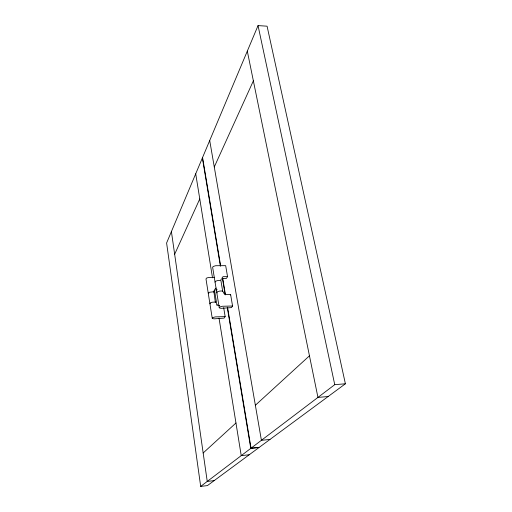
<?xml version="1.0" encoding="UTF-8"?>
<svg xmlns="http://www.w3.org/2000/svg" width="512" height="512" viewBox="0 0 512 512"><rect width="100%" height="100%" fill="white"/><g stroke="black" fill="none" stroke-linecap="round" stroke-linejoin="round"><path stroke-width="0.77" d="M215.04 282.125L215.571 281.248L217.402 280.64L220.883 280.41L222.63 290.95L224.186 293.779L225.466 294.573L230.618 294.515L232.563 306.003L231.443 307.603L220.966 308.339L219.258 307.808L212.646 267.373L213.165 266.464L215.661 265.722L225.677 265.658L227.546 276.653L226.464 278.368L221.926 278.675L220.819 279.61M225.152 316.608L224.102 318.112L213.933 318.861L212.262 318.368L212.774 317.594L215.238 316.909L225.152 316.608L223.68 307.661M219.258 307.808L219.808 306.976L222.355 306.259L232.563 306.003M227.533 307.168L251.053 448.179L259.328 447.302L345.395 383.789L267.078 26.189L258.042 25.6L202.566 157.498L220.698 266.208M174.662 254.259L199.77 198.931M214.272 166.982L253.37 80.851M213.696 292.07L213.907 291.725L209.606 292.243L208.371 292.954L208.794 293.619M215.347 302.336L213.907 291.725M222.63 290.95L222.394 291.315L222.662 290.95L219.821 291.072L217.286 291.795L216.749 292.659L217.286 292.922M215.213 302.592L215.597 301.99L212.173 302.24L210.394 302.816L209.888 303.616L212.262 318.368M230.291 295.008L230.618 294.515M203.162 452.986L235.962 423.002M255.366 405.261L309.459 355.808M213.907 290.861L214.982 289.946L217.184 289.792M215.11 288.896L216.141 288.07M222.106 277.517L223.162 276.672L227.546 276.653M200.685 486.4L250.778 448.39L259.04 447.514L207.43 485.6L200.685 486.4L166.605 242.989L202.374 157.958L220.346 265.786M251.053 448.179L334.746 384.666L345.395 383.789M214.195 480.608L207.245 481.421L171.405 231.578M249.21 454.771L241.229 455.629L219.014 318.067M269.984 439.437L261.408 440.32L209.709 140.512M328.128 396.525L317.946 397.414L247.302 51.123M219.731 305.485L218.304 305.51L217.062 304.742M214.394 277.331L208.243 277.549L206.483 278.131L205.997 278.989L209.888 303.616L210.413 303.859M258.042 25.6L334.746 384.666M222.669 278.022L225.434 294.566M222.438 278.381L225.197 294.906M227.296 307.501L250.778 448.39M195.712 173.792L212.512 277.83M214.426 289.664L216.973 305.44"/></g></svg>
